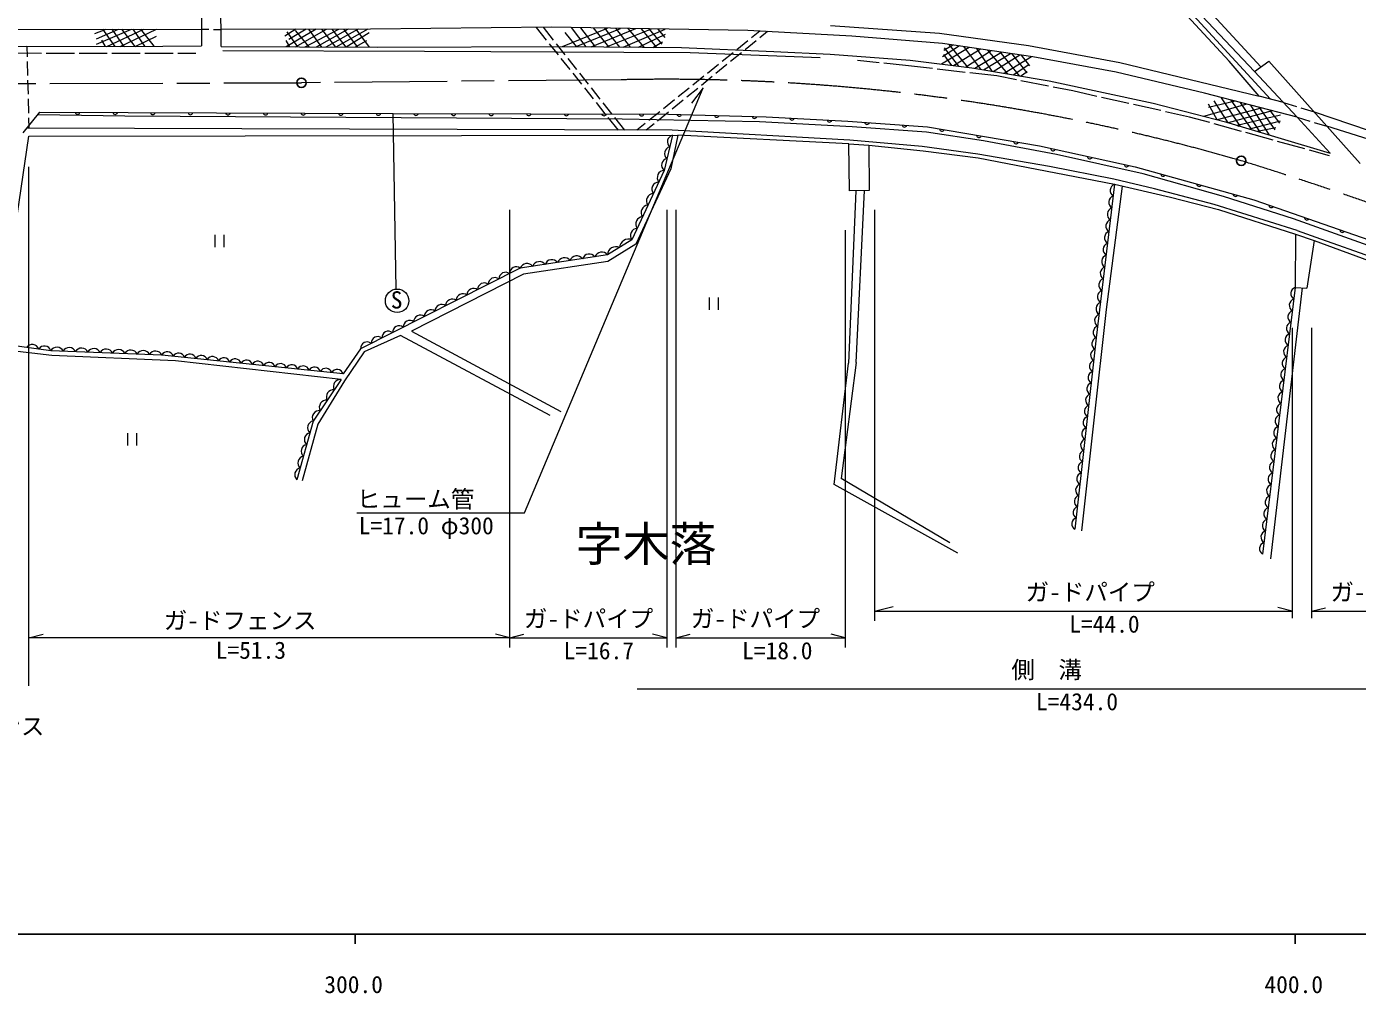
# Model space of a CAD drawing. Units: millimetres, scale not verified. Extents: x 40000 to 680000, y 20000 to 380000.
# Drawn here: x 333060 to 474614, y 198715 to 301520 of the extents above; entities that cross this region are included whole.
import ezdxf
from ezdxf.enums import TextEntityAlignment as Align

# ---------------------------------------------------------------- set-up
doc = ezdxf.new("R2010")
doc.units = ezdxf.units.MM
doc.header["$LTSCALE"] = 1000
doc.linetypes.add('CHAIN', pattern=[18.5, 12, -1.5, 3.5, -1.5])
for name, color, linetype, lineweight in [('M-BGD', 7, 'Continuous', 13), ('M-BMK', 2, 'CHAIN', 13), ('M-BMK-SRVR', 3, 'Continuous', 25), ('M-STR-HTXT', 7, 'Continuous', 13), ('M-TTL-BAND', 7, 'Continuous', 25)]:
    doc.layers.add(name, color=color, linetype=linetype, lineweight=lineweight)
doc.styles.add('ＭＳ ゴシック', font='')
doc.styles.get('ＭＳ ゴシック').set_extended_font_data('MS Gothic')

msp = doc.modelspace()

# ---------------------------------------------------------------- linework, layer by layer
at = {"layer": 'M-BGD'}
for p, q in [((460975, 297853), (449710, 310035)), ((464335, 297238), (456463, 305811)), ((455517, 304537), (465356, 293814)), ((463656, 296762), (455946, 304926)), ((351665, 304206), (351672, 299483)), ((353761, 299401), (353704, 304250)), ((418586, 301644), (430177, 300827)), ((328977, 301229), (351670, 301237)), ((340309, 300783), (341506, 301233)), ((340482, 299640), (344217, 301234)), ((340509, 300238), (342848, 301234)), ((342476, 299408), (341164, 301233)), ((341598, 299412), (345520, 301235)), ((343432, 299405), (342166, 301234)), ((343007, 299406), (346876, 301235)), ((344616, 299416), (343176, 301234)), ((345640, 299426), (344408, 301235)), ((344616, 299416), (346889, 300491)), ((346637, 299435), (345201, 301235)), ((351670, 301237), (352455, 301233)), ((352955, 301230), (353740, 301226)), ((369632, 301244), (353740, 301226)), ((361688, 301235), (360536, 300517)), ((363874, 301237), (360660, 299368)), ((360743, 300954), (361883, 299362)), ((362798, 301236), (360955, 300145)), ((361641, 301102), (363070, 299356)), ((361658, 299363), (364949, 301239)), ((362686, 299358), (366284, 301240)), ((364461, 299350), (363073, 301236)), ((367252, 301241), (363849, 299353)), ((365956, 299342), (364456, 301238)), ((368321, 301242), (364901, 299348)), ((367033, 299337), (365562, 301239)), ((369349, 301244), (365956, 299342)), ((366773, 301241), (368256, 299332)), ((369485, 300853), (367033, 299337)), ((368067, 301242), (369503, 299326)), ((388900, 301457), (369632, 301244)), ((387257, 301438), (388341, 300079)), ((387997, 301447), (389066, 300095)), ((409776, 301100), (388900, 301457)), ((390065, 299400), (394865, 301355)), ((391557, 299389), (390362, 300894)), ((390974, 301421), (392529, 299381)), ((391501, 299390), (396235, 301331)), ((391985, 301404), (393552, 299371)), ((393109, 299375), (397855, 301304)), ((393314, 301381), (394961, 299359)), ((394522, 301361), (396131, 299348)), ((394757, 299360), (399530, 301275)), ((395692, 301341), (397261, 299338)), ((396512, 299344), (400992, 301250)), ((397009, 301318), (398696, 299325)), ((398134, 299330), (401018, 300717)), ((398418, 301294), (400053, 299312)), ((399242, 301280), (400637, 299671)), ((400212, 301263), (400956, 300376)), ((420842, 300502), (409776, 301100)), ((411044, 301032), (410156, 300316)), ((411856, 300988), (411039, 300322)), ((430473, 299724), (420842, 300502)), ((430177, 300827), (439641, 299498)), ((318468, 299281), (333073, 299444)), ((331636, 298717), (334636, 298715)), ((333073, 299444), (343432, 299405)), ((333073, 299444), (333102, 298325)), ((335136, 298715), (338136, 298713)), ((338636, 298713), (341636, 298711)), ((341457, 299412), (341049, 300070)), ((342136, 298711), (345136, 298709)), ((343432, 299405), (351672, 299483)), ((345636, 298709), (348636, 298707)), ((349136, 298707), (351068, 298705)), ((353761, 299401), (370436, 299321)), ((375376, 298873), (353932, 298933)), ((360642, 300039), (361014, 299366)), ((369231, 300008), (368002, 299333)), ((370436, 299321), (390295, 299401)), ((403639, 298724), (375376, 298873)), ((388653, 299688), (389589, 298515)), ((389376, 299703), (390307, 298526)), ((390295, 299401), (402710, 299288)), ((399662, 299316), (400713, 299893)), ((402710, 299288), (412559, 298889)), ((417483, 298214), (403639, 298724)), ((408210, 298748), (407042, 297807)), ((409100, 298744), (407937, 297797)), ((409767, 300003), (408599, 299062)), ((410651, 300007), (409488, 299060)), ((412559, 298889), (418523, 298595)), ((433333, 299307), (430369, 297533)), ((440103, 298319), (430473, 299724)), ((432282, 299460), (430487, 298313)), ((431585, 299562), (430617, 298997)), ((430664, 299254), (432185, 297313)), ((433222, 297188), (431199, 299618)), ((431668, 297376), (434481, 299139)), ((434550, 296981), (432758, 299391)), ((432945, 297221), (435663, 298967)), ((433938, 297085), (436761, 298807)), ((435770, 296773), (434137, 299190)), ((437417, 296493), (435301, 299020)), ((438661, 296281), (436612, 298828)), ((439641, 299498), (449331, 297703)), ((333116, 297825), (333155, 296325)), ((389900, 298124), (390836, 296952)), ((390617, 298134), (391548, 296958)), ((406652, 297493), (405484, 296552)), ((407549, 297481), (406386, 296534)), ((418523, 298595), (427037, 297937)), ((423743, 297671), (421439, 297905)), ((426544, 297387), (424240, 297621)), ((429422, 297057), (426544, 297387)), ((427037, 297937), (433617, 297140)), ((430606, 298566), (431443, 297403)), ((434830, 296933), (437700, 298670)), ((435857, 296758), (438693, 298525)), ((437042, 296556), (439941, 298342)), ((439506, 296620), (437854, 298647)), ((438008, 296392), (439669, 297477)), ((439777, 297336), (438870, 298499)), ((448956, 296674), (440103, 298319)), ((449331, 297703), (464159, 294132)), ((464159, 294132), (460975, 297853)), ((463656, 296762), (465192, 297839)), ((465192, 297839), (474915, 286961)), ((391148, 296561), (392083, 295388)), ((391858, 296566), (392789, 295389)), ((405095, 296238), (403927, 295297)), ((405999, 296218), (404835, 295271)), ((432899, 296658), (429919, 297000)), ((436274, 296270), (433396, 296601)), ((433617, 297140), (441812, 295744)), ((438339, 295861), (436274, 296270)), ((438789, 296259), (439473, 296739)), ((458347, 294431), (448956, 296674)), ((468202, 291877), (463656, 296762)), ((333168, 295825), (333208, 294326)), ((392395, 294997), (393330, 293825)), ((393099, 294997), (394029, 293821)), ((403537, 294984), (402369, 294043)), ((404448, 294955), (403285, 294008)), ((441773, 295181), (438830, 295764)), ((441812, 295744), (452878, 293371)), ((444329, 294675), (442263, 295084)), ((446890, 294105), (444329, 294675)), ((333221, 293826), (333260, 292327)), ((393642, 293434), (394577, 292261)), ((394340, 293429), (395270, 292252)), ((401980, 293729), (400812, 292788)), ((402897, 293692), (401734, 292745)), ((450306, 293344), (447378, 293996)), ((453722, 292583), (450794, 293235)), ((452878, 293371), (460574, 291378)), ((462854, 293263), (458255, 291978)), ((468202, 291877), (458347, 294431)), ((461613, 293584), (458761, 292919)), ((459711, 291601), (458777, 293268)), ((460880, 291286), (459363, 293643)), ((462197, 290894), (460171, 293958)), ((463322, 290669), (461176, 293698)), ((464305, 290265), (462169, 293440)), ((465254, 289982), (463271, 293155)), ((466743, 293446), (464159, 294132)), ((466743, 293446), (468133, 293025)), ((332702, 290229), (334479, 292406)), ((333273, 291827), (333303, 290708)), ((343521, 291996), (334275, 292156)), ((396424, 291669), (343521, 291996)), ((372376, 273615), (372060, 292283)), ((394889, 291870), (395974, 290510)), ((395580, 291860), (396650, 290508)), ((411015, 291388), (396424, 291669)), ((400422, 292474), (399254, 291533)), ((401346, 292429), (400183, 291482)), ((456771, 291904), (454210, 292474)), ((458902, 291315), (456771, 291904)), ((464395, 292864), (459711, 291601)), ((465561, 292562), (460880, 291286)), ((466429, 292112), (461841, 291000)), ((465875, 290533), (464218, 292910)), ((466380, 291266), (465354, 292615)), ((471732, 288049), (468202, 291877)), ((468202, 291877), (469551, 291470)), ((468611, 292880), (470001, 292459)), ((470001, 292459), (481006, 288722)), ((401721, 290492), (333093, 290708)), ((398865, 291220), (397977, 290504)), ((399795, 291166), (398978, 290501)), ((420640, 289431), (401721, 290492)), ((420880, 290875), (411015, 291388)), ((428768, 290289), (420880, 290875)), ((434856, 289377), (428768, 290289)), ((462275, 290383), (459383, 291182)), ((460574, 291378), (471732, 288049)), ((461841, 291000), (462020, 290946)), ((465649, 289451), (462757, 290250)), ((466396, 291461), (463122, 290618)), ((465924, 290745), (463978, 290362)), ((470030, 291326), (471378, 290918)), ((477123, 289124), (471378, 290918)), ((330663, 271969), (333303, 289884)), ((333303, 289884), (402315, 289966)), ((402315, 289966), (401568, 286407)), ((420526, 289040), (402315, 289966)), ((420526, 289040), (422659, 288910)), ((420591, 284059), (420526, 289040)), ((428304, 288780), (420640, 289431)), ((422659, 288910), (422675, 284091)), ((422659, 288910), (428436, 288295)), ((434238, 287974), (428304, 288780)), ((442626, 287916), (434856, 289377)), ((469022, 288518), (466131, 289317)), ((428436, 288295), (434265, 287563)), ((441857, 286655), (434238, 287974)), ((434265, 287563), (448792, 284751)), ((451820, 285865), (442626, 287916)), ((471635, 287796), (469504, 288385)), ((401568, 286407), (397859, 278391)), ((448694, 285312), (441857, 286655)), ((449588, 284568), (447906, 271423)), ((453041, 284287), (448694, 285312)), ((448792, 284751), (454750, 283383)), ((460379, 283460), (451820, 285865)), ((421254, 284069), (420500, 265721)), ((422675, 284091), (420591, 284059)), ((421306, 265794), (422182, 284084)), ((459390, 282602), (453041, 284287)), ((454750, 283383), (459830, 282065)), ((467827, 281091), (460379, 283460)), ((468191, 279824), (459390, 282602)), ((459830, 282065), (468046, 279455)), ((479646, 276866), (467827, 281091)), ((353082, 279379), (353082, 278079)), ((354057, 278079), (354057, 279379)), ((468046, 279455), (467999, 273773)), ((468046, 279455), (470013, 278768)), ((468191, 279824), (470188, 279144)), ((470188, 279144), (476600, 276877)), ((397859, 278391), (394898, 276537)), ((470013, 278768), (469248, 273702)), ((470013, 278768), (476453, 276389)), ((394898, 276537), (385896, 275191)), ((385896, 275191), (373992, 269120)), ((467999, 273773), (464530, 245424)), ((468753, 273730), (465388, 244925)), ((467999, 273773), (469248, 273702)), ((405672, 272717), (405672, 271417)), ((406647, 271417), (406647, 272717)), ((447906, 271423), (445280, 247906)), ((373992, 269120), (389874, 260596)), ((372826, 268671), (368975, 266923)), ((388767, 260177), (372826, 268671)), ((335730, 266530), (328841, 267338)), ((348890, 265992), (335730, 266530)), ((368579, 267272), (366725, 264600)), ((368975, 266923), (366874, 263866)), ((366531, 264007), (348890, 265992)), ((418968, 252845), (420500, 265721)), ((421306, 265794), (419701, 253456)), ((366874, 263866), (364023, 259247)), ((364023, 259247), (362368, 253225)), ((343796, 258283), (343796, 256983)), ((344771, 256983), (344771, 258283)), ((431251, 246643), (419701, 253456)), ((432130, 245519), (418968, 252845))]:
    msp.add_line(p, q, dxfattribs=at)
for points in [[(334479, 292406), (372060, 292283), (401350, 292223), (411728, 291924), (420421, 291469), (428882, 290864), (440815, 288830), (450984, 286617), (463605, 283118), (475927, 278811), (483202, 276142), (493371, 271812)], [(401777, 289965), (400860, 286234), (397430, 278837), (394838, 277242), (385567, 275826), (368579, 267272)], [(448792, 284751), (446837, 268419), (444572, 248065)], [(366725, 264600), (347439, 266599), (335635, 267058), (329198, 267931)], [(366531, 264007), (363531, 259579), (361816, 253332)]]:
    msp.add_lwpolyline(points, dxfattribs=at)
msp.add_circle((372471, 272368), 1250, dxfattribs=at)
for centre, radius, start, end in [((338479, 292449), 256, 192.49229, 347.13153), ((342479, 292436), 256, 192.49229, 347.13153), ((346479, 292423), 256, 192.49229, 347.13153), ((350479, 292410), 256, 192.49229, 347.13153), ((354479, 292397), 256, 192.49229, 347.13153), ((358479, 292384), 256, 192.49229, 347.13153), ((362479, 292371), 256, 192.49229, 347.13153), ((366479, 292357), 256, 192.49229, 347.13153), ((370479, 292344), 256, 192.49229, 347.13153), ((374479, 292334), 256, 192.56337, 347.20261), ((378479, 292326), 256, 192.56337, 347.20261), ((382479, 292318), 256, 192.56337, 347.20261), ((386479, 292310), 256, 192.56337, 347.20261), ((390479, 292302), 256, 192.56337, 347.20261), ((394479, 292293), 256, 192.56337, 347.20261), ((398479, 292285), 256, 192.56337, 347.20261), ((402480, 292247), 256, 191.02967, 345.6689), ((406478, 292132), 256, 191.02967, 345.6689), ((410477, 292016), 256, 191.02967, 345.6689), ((414474, 291836), 256, 189.68254, 344.32177), ((418468, 291627), 256, 189.68254, 344.32177), ((422461, 291379), 256, 188.59157, 343.2308), ((426451, 291094), 256, 188.59157, 343.2308), ((430428, 290657), 256, 183.00861, 337.64785), ((401928, 289269), 713, 102.21025, 230.1708), ((434371, 289985), 256, 183.00861, 337.64785), ((438315, 289313), 256, 183.00861, 337.64785), ((401316, 286781), 713, 102.21025, 230.1708), ((401622, 288025), 713, 102.21025, 230.1708), ((442248, 288576), 256, 180.40162, 335.04085), ((446156, 287725), 256, 180.40162, 335.04085), ((400916, 285459), 777, 94.15631, 216.09769), ((450065, 286875), 256, 180.40162, 335.04085), ((400345, 284226), 777, 94.15631, 216.09769), ((449015, 284087), 700, 108.56619, 237.7843), ((453935, 285857), 256, 177.18429, 331.82352), ((457790, 284788), 256, 177.18429, 331.82352), ((399773, 282993), 777, 94.15631, 216.09769), ((448864, 282831), 700, 108.56619, 237.7843), ((461644, 283720), 256, 177.18429, 331.82352), ((399201, 281760), 777, 94.15631, 216.09769), ((448714, 281574), 700, 108.56619, 237.7843), ((465464, 282527), 256, 173.41512, 328.05435), ((398630, 280527), 777, 94.15631, 216.09769), ((448564, 280318), 700, 108.56619, 237.7843), ((469240, 281208), 256, 173.41512, 328.05435), ((397057, 277992), 924, 66.14484, 177.07017), ((398058, 279295), 777, 94.15631, 216.09769), ((448413, 279062), 700, 108.56619, 237.7843), ((473016, 279888), 256, 173.41512, 328.05435), ((394231, 276784), 761, 36.99995, 160.36273), ((395761, 277194), 924, 66.14484, 177.07017), ((448263, 277805), 700, 108.56619, 237.7843), ((386284, 275570), 761, 36.99995, 160.36273), ((387608, 275772), 761, 36.99995, 160.36273), ((388933, 275975), 761, 36.99995, 160.36273), ((390257, 276177), 761, 36.99995, 160.36273), ((391582, 276379), 761, 36.99995, 160.36273), ((392906, 276581), 761, 36.99995, 160.36273), ((448113, 276549), 700, 108.56619, 237.7843), ((382872, 274130), 702, 52.22854, 181.2239), ((384004, 274700), 702, 52.22854, 181.2239), ((385137, 275271), 702, 52.22854, 181.2239), ((447812, 274037), 700, 108.56619, 237.7843), ((447962, 275293), 700, 108.56619, 237.7843), ((380607, 272990), 702, 52.22854, 181.2239), ((381739, 273560), 702, 52.22854, 181.2239), ((447662, 272780), 700, 108.56619, 237.7843), ((468203, 273122), 682, 107.4394, 238.60601), ((377209, 271279), 702, 52.22854, 181.2239), ((378342, 271849), 702, 52.22854, 181.2239), ((379474, 272419), 702, 52.22854, 181.2239), ((447511, 271524), 700, 108.56619, 237.7843), ((468052, 271890), 682, 107.4394, 238.60601), ((374944, 270138), 702, 52.22854, 181.2239), ((376077, 270709), 702, 52.22854, 181.2239), ((447361, 270268), 700, 108.56619, 237.7843), ((467902, 270657), 682, 107.4394, 238.60601), ((371546, 268428), 702, 52.22854, 181.2239), ((372679, 268998), 702, 52.22854, 181.2239), ((373811, 269568), 702, 52.22854, 181.2239), ((447211, 269011), 700, 108.56619, 237.7843), ((467751, 269424), 682, 107.4394, 238.60601), ((333660, 266995), 728, 19.03482, 145.51359), ((334948, 266821), 728, 19.03482, 145.51359), ((369281, 267287), 702, 52.22854, 181.2239), ((370414, 267858), 702, 52.22854, 181.2239), ((447023, 267792), 654, 106.47585, 240.82491), ((467449, 266959), 682, 107.4394, 238.60601), ((467600, 268192), 682, 107.4394, 238.60601), ((336278, 266694), 738, 25.04892, 150.50129), ((337590, 266643), 738, 25.04892, 150.50129), ((338901, 266592), 738, 25.04892, 150.50129), ((340213, 266541), 738, 25.04892, 150.50129), ((341524, 266491), 738, 25.04892, 150.50129), ((342836, 266440), 738, 25.04892, 150.50129), ((344147, 266389), 738, 25.04892, 150.50129), ((345459, 266338), 738, 25.04892, 150.50129), ((346770, 266287), 738, 25.04892, 150.50129), ((348015, 266279), 659, 17.21966, 150.94582), ((349221, 266154), 659, 17.21966, 150.94582), ((350426, 266029), 659, 17.21966, 150.94582), ((351631, 265905), 659, 17.21966, 150.94582), ((352837, 265780), 659, 17.21966, 150.94582), ((354042, 265655), 659, 17.21966, 150.94582), ((355247, 265530), 659, 17.21966, 150.94582), ((446889, 266595), 654, 106.47585, 240.82491), ((467298, 265727), 682, 107.4394, 238.60601), ((356453, 265405), 659, 17.21966, 150.94582), ((357658, 265280), 659, 17.21966, 150.94582), ((358863, 265155), 659, 17.21966, 150.94582), ((360069, 265030), 659, 17.21966, 150.94582), ((361274, 264905), 659, 17.21966, 150.94582), ((362479, 264780), 659, 17.21966, 150.94582), ((363685, 264655), 659, 17.21966, 150.94582), ((364890, 264530), 659, 17.21966, 150.94582), ((366095, 264405), 659, 17.21966, 150.94582), ((446623, 264200), 654, 106.47585, 240.82491), ((446756, 265398), 654, 106.47585, 240.82491), ((467147, 264494), 682, 107.4394, 238.60601), ((366453, 263252), 759, 84.08892, 207.65551), ((446490, 263003), 654, 106.47585, 240.82491), ((466997, 263262), 682, 107.4394, 238.60601), ((365703, 262145), 759, 84.08892, 207.65551), ((446356, 261806), 654, 106.47585, 240.82491), ((466846, 262029), 682, 107.4394, 238.60601), ((364203, 259931), 759, 84.08892, 207.65551), ((364953, 261038), 759, 84.08892, 207.65551), ((446223, 260609), 654, 106.47585, 240.82491), ((466695, 260797), 682, 107.4394, 238.60601), ((363672, 258869), 725, 101.26746, 228.03671), ((446090, 259411), 654, 106.47585, 240.82491), ((466544, 259564), 682, 107.4394, 238.60601), ((363329, 257619), 725, 101.26746, 228.03671), ((445823, 257017), 654, 106.47585, 240.82491), ((445957, 258214), 654, 106.47585, 240.82491), ((466242, 257099), 682, 107.4394, 238.60601), ((466393, 258331), 682, 107.4394, 238.60601), ((362986, 256370), 725, 101.26746, 228.03671), ((445690, 255819), 654, 106.47585, 240.82491), ((466091, 255866), 682, 107.4394, 238.60601), ((362643, 255120), 725, 101.26746, 228.03671), ((445557, 254622), 654, 106.47585, 240.82491), ((465941, 254634), 682, 107.4394, 238.60601), ((362300, 253871), 725, 101.26746, 228.03671), ((445424, 253425), 654, 106.47585, 240.82491), ((465790, 253401), 682, 107.4394, 238.60601), ((445291, 252228), 654, 106.47585, 240.82491), ((465639, 252169), 682, 107.4394, 238.60601), ((445157, 251030), 654, 106.47585, 240.82491), ((465488, 250936), 682, 107.4394, 238.60601), ((444891, 248636), 654, 106.47585, 240.82491), ((445024, 249833), 654, 106.47585, 240.82491), ((465337, 249703), 682, 107.4394, 238.60601), ((465036, 247238), 682, 107.4394, 238.60601), ((465186, 248471), 682, 107.4394, 238.60601), ((464885, 246006), 682, 107.4394, 238.60601)]:
    msp.add_arc(centre, radius, start, end, dxfattribs=at)
at = {"layer": 'M-BMK'}
for p, q in [((396305, 295867), (362290, 295543)), ((261534, 295263), (362290, 295551))]:
    msp.add_line(p, q, dxfattribs=at)
for centre, radius, start, end in [((401123, 75795), 220124, 73.87444, 91.2542), ((349355, -77304), 381646, 66.4929, 72.79223)]:
    msp.add_arc(centre, radius, start, end, dxfattribs=at)
at = {"layer": 'M-BMK-SRVR'}
for centre in [(362290, 295551), (462261, 287259)]:
    msp.add_circle(centre, 500, dxfattribs=at)
at = {"layer": 'M-STR-HTXT'}
for p, q in [((386025, 249810), (405037, 295018)), ((405037, 295018), (403801, 293369)), ((333304, 231405), (333304, 286616)), ((384449, 235511), (384449, 282020)), ((401149, 282020), (401149, 235511)), ((402136, 235511), (402136, 282020)), ((423249, 282020), (423249, 238340)), ((420136, 279869), (420136, 235511)), ((467680, 269499), (467680, 238612)), ((469729, 269499), (469729, 238612)), ((368180, 249810), (386025, 249810)), ((423249, 239352), (425249, 239852)), ((423249, 239352), (467680, 239352)), ((467680, 239352), (466139, 239737)), ((469729, 239352), (471229, 239727)), ((469729, 239352), (488321, 239352)), ((333304, 236523), (334804, 236898)), ((384449, 236523), (333304, 236523)), ((384449, 236523), (382949, 236898)), ((384449, 236523), (385949, 236898)), ((384449, 236523), (401149, 236523)), ((401149, 236523), (399649, 236898)), ((402136, 236523), (403636, 236898)), ((402136, 236523), (420136, 236523)), ((420136, 236523), (418636, 236898)), ((398007, 231099), (487037, 231099))]:
    msp.add_line(p, q, dxfattribs=at)
at = {"layer": 'M-TTL-BAND'}
for p, q in [((40000, 205000), (579000, 205000)), ((368000, 205000), (368000, 204000)), ((468000, 205000), (468000, 204000))]:
    msp.add_line(p, q, dxfattribs=at)

# ---------------------------------------------------------------- texts
at = {"layer": 'M-BGD', "style": 'ＭＳ ゴシック'}
for s, height, p in [('S', 1833, (371793, 270995)), ('字木落', 3666, (391439, 243564))]:
    msp.add_text(s, height=height, dxfattribs=at).set_placement(p, align=Align.BOTTOM_LEFT)
at = {"layer": 'M-STR-HTXT', "style": 'ＭＳ ゴシック'}
for s, p in [('ヒューム管', (368180, 249810)), ('L=17.0 φ300', (368387, 246981)), ('ガ-ドパイプ', (439323, 239920)), ('ガ-ドパイプ', (471747, 239920)), ('ガ-ドフェンス', (347646, 236904)), ('ガ-ドパイプ', (385957, 237091)), ('ガ-ドパイプ', (403708, 237091)), ('L=44.0', (443968, 236523)), ('L=51.3', (353175, 233743)), ('L=16.7', (390184, 233695)), ('L=18.0', (409171, 233695)), ('側\u3000溝', (437813, 231667)), ('L=434.0', (440428, 228270)), ('フェンス', (324949, 225655))]:
    msp.add_text(s, height=1833, dxfattribs=at).set_placement(p, align=Align.BOTTOM_LEFT)
at = {"layer": 'M-TTL-BAND', "style": 'ＭＳ ゴシック'}
for s, p in [('300.0', (367844, 198195)), ('400.0', (467844, 198195))]:
    msp.add_text(s, height=1833, dxfattribs=at).set_placement(p, align=Align.BOTTOM_CENTER)

doc.saveas('drawing.dxf')
